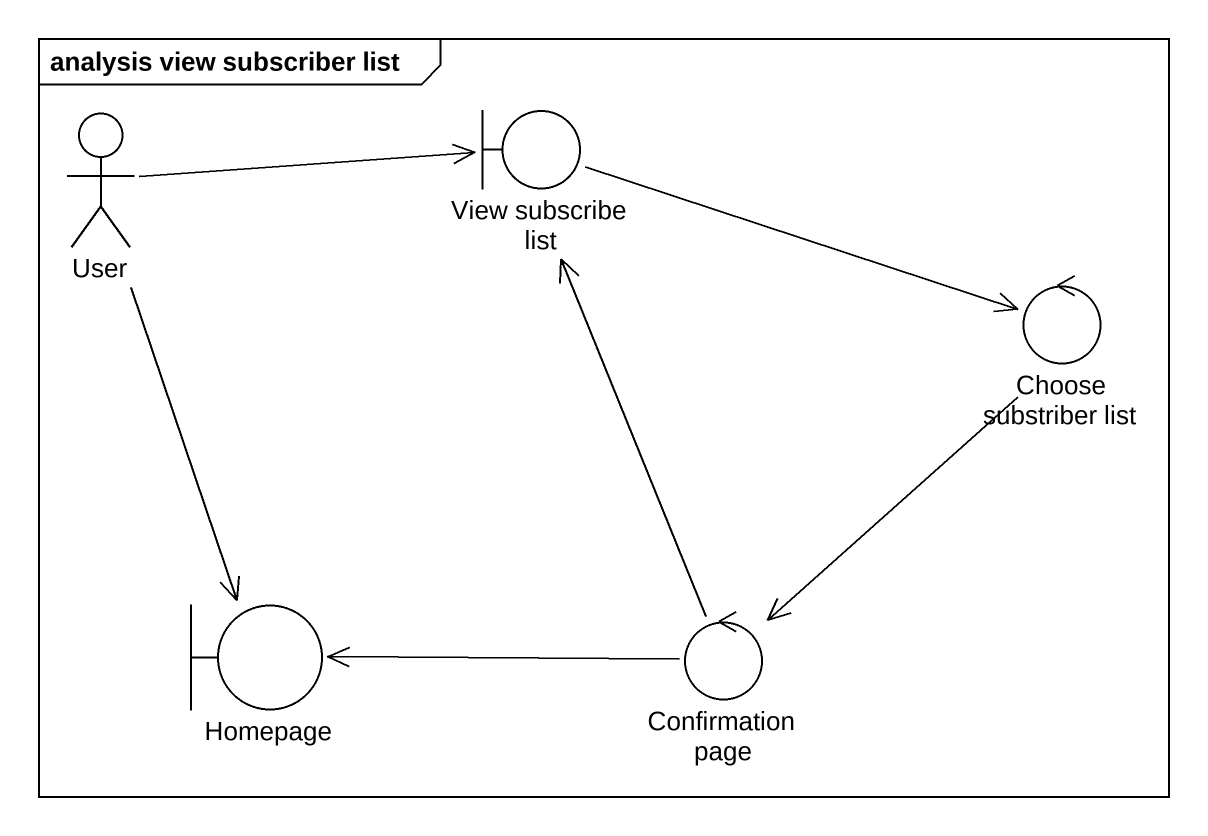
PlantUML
@startuml
mainframe analysis view subscriber list
actor User
boundary "View subscribe list" as View_subscribe_list
control "Choose substriber list" as Choose_substriber_list
boundary Homepage
control "Confirmation page" as Confirmation_page
User -right-> View_subscribe_list
User --> Homepage
View_subscribe_list -right-> Choose_substriber_list
Choose_substriber_list --> Confirmation_page
Confirmation_page -up-> View_subscribe_list
Confirmation_page -left-> Homepage
@enduml
